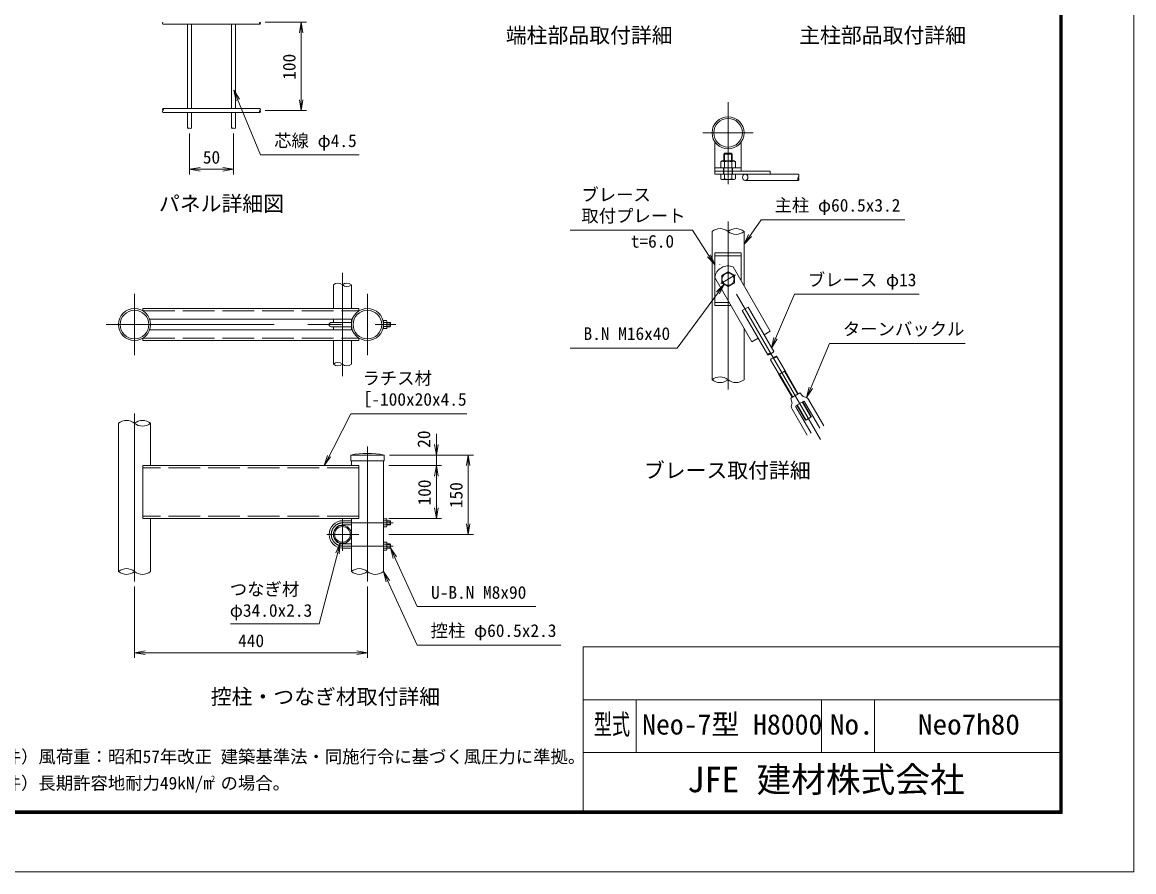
# Model space of a CAD drawing. Units: millimetres, scale not verified, with parts at other scales. Extents: x -8400 to 8400, y -5940 to 5940.
# Drawn here: x 0 to 8400, y -5940 to 479 of the extents above; entities that cross this region are included whole.
import ezdxf
from ezdxf.enums import TextEntityAlignment as Align

# ---------------------------------------------------------------- set-up
doc = ezdxf.new("R2010")
doc.units = ezdxf.units.MM
doc.header["$LTSCALE"] = 40
doc.linetypes.add('DASHED', pattern=[7.5, 6, -1.5])
doc.linetypes.add('USER1', pattern=[50.8, 31.75, -6.35, 6.35, -6.35])
doc.layers.add('0-0_D-TTL-TXT', color=7, linetype='Continuous')
for name, color, linetype, lineweight in [('0-1_D-STR1', 1, 'Continuous', 18), ('0-2_D-BMK', 2, 'USER1', 13), ('0-3_D-STR3', 3, 'Continuous', 13), ('0-4_D-STR-DIM', 7, 'Continuous', 9), ('0-5_D-STR-TXT', 7, 'Continuous', 9), ('0-6_0', 7, 'Continuous', 9), ('0-7_D-STR2', 7, 'Continuous', 9), ('0-B_D-TTL', 7, 'Continuous', 9)]:
    doc.layers.add(name, color=color, linetype=linetype, lineweight=lineweight)
doc.styles.add('ＭＳ ゴシック', font='')
doc.styles.get('ＭＳ ゴシック').set_extended_font_data('MS Gothic')

# ---------------------------------------------------------------- blocks, each defined once
blk = doc.blocks.new('_Open')
at = {"layer": '0-6_0'}
blk.add_line((-40, 6.67), (0, 0), dxfattribs=at)
blk.add_lwpolyline([(-40, -6.67), (0, 0), (-40, 0)], dxfattribs=at)

msp = doc.modelspace()

# ---------------------------------------------------------------- linework, layer by layer
at = {"layer": '0-1_D-STR1'}
for p, q in [((5212.86, -1102.58), (5213.15, -2222.58)), ((5454.86, -1512.02), (5454.86, -1102.58)), ((2351.48, -1684.64), (2351.48, -1505.57)), ((2487.47, -1684.64), (2487.47, -1505.64)), ((912.48, -1684.64), (2544.48, -1684.64)), ((912.48, -1684.64), (912.48, -1702.95)), ((2544.48, -1684.64), (2544.48, -1702.95)), ((962.32, -1764.64), (2494.64, -1764.64)), ((962.32, -1846.64), (2494.64, -1846.64)), ((2351.49, -1789.64), (2351.49, -1764.64)), ((2351.49, -1846.64), (2351.49, -1821.64)), ((2487.48, -1789.64), (2487.48, -1764.64)), ((2487.48, -1846.64), (2487.48, -1821.64)), ((5454.86, -2222.58), (5454.86, -1832.02)), ((912.48, -1908.33), (912.48, -1926.64)), ((912.48, -1926.64), (2544.48, -1926.64)), ((2351.48, -2105.57), (2351.48, -1926.64)), ((2487.48, -2105.64), (2487.47, -1926.64)), ((2544.48, -1908.33), (2544.48, -1926.64)), ((727.48, -2551.37), (727.77, -3671.37)), ((969.48, -2871.37), (969.48, -2551.37)), ((2734.28, -2791.37), (2482.68, -2791.37)), ((2482.68, -2791.37), (2482.68, -2835.37)), ((2734.28, -2835.37), (2482.68, -2835.37)), ((2487.48, -2835.37), (2487.48, -2871.37)), ((2729.48, -3671.43), (2729.48, -2835.37)), ((2734.28, -2835.37), (2734.28, -2791.37)), ((2544.48, -2871.37), (912.48, -2871.37)), ((912.48, -2871.37), (912.48, -3271.37)), ((2544.48, -2871.37), (2544.48, -3271.37)), ((2544.48, -3271.37), (912.48, -3271.37)), ((969.48, -3671.37), (969.48, -3271.37)), ((2487.48, -3271.37), (2487.48, -3671.37))]:
    msp.add_line(p, q, dxfattribs=at)
at = {"layer": '0-1_D-STR1', "linetype": 'DASHED'}
for p, q in [((912.48, -1702.64), (2544.98, -1702.64)), ((912.48, -1908.64), (2544.98, -1908.64)), ((2544.48, -2889.37), (912.48, -2889.37)), ((2544.48, -3253.37), (912.48, -3253.37))]:
    msp.add_line(p, q, dxfattribs=at)
at = {"layer": '0-1_D-STR1'}
msp.add_lwpolyline([(2734.28, -2791.37), (2482.68, -2791.37), (2482.68, -2835.37)], dxfattribs=at)
for centre, radius in [((5333.86, -356.79), 121), ((5333.86, -356.79), 108.2), ((848.48, -1805.64), 121), ((848.48, -1805.64), 108.2), ((2608.48, -1805.64), 121), ((2608.48, -1805.64), 108.2), ((2419.48, -3391.37), 68), ((2419.48, -3391.37), 58.8)]:
    msp.add_circle(centre, radius, dxfattribs=at)
msp.add_arc((2608.48, -3436.28), 657.07, 78.96219, 101.03781, dxfattribs=at)
msp.add_arc((2608.48, -3436.28), 657.07, 78.96219, 101.03781, dxfattribs=at)
at = {"layer": '0-2_D-BMK'}
for p, q in [((5333.86, -125.85), (5333.86, -746.07)), ((5144.36, -356.79), (5523.37, -356.79)), ((5333.86, -2296.96), (5333.86, -1027.93)), ((2419.39, -1415.64), (2419.39, -2195.64)), ((6033.78, -2674.73), (5270.74, -1353.12)), ((5278.34, -1494.5), (5389.39, -1430.39)), ((848.48, -1574.7), (848.48, -2036.58)), ((2608.48, -1574.7), (2608.48, -2036.58)), ((634.57, -1805.64), (2822.39, -1805.64)), ((848.48, -3745.75), (848.48, -2476.72)), ((2608.48, -3745.75), (2608.48, -2727.37)), ((2419.48, -3270.66), (2419.48, -3514.46)), ((2423.49, -3303.37), (2802.5, -3303.37)), ((2302.56, -3391.37), (2544.42, -3391.37)), ((2423.49, -3479.37), (2802.5, -3479.37))]:
    msp.add_line(p, q, dxfattribs=at)
msp.add_arc((2423.49, -3391.37), 88, 90, 270, dxfattribs=at)
at = {"layer": '0-3_D-STR3'}
for p, q in [((5233.86, -645.79), (5233.86, -433.79)), ((5233.86, -433.79), (5240.53, -433.79)), ((5427.2, -433.79), (5433.86, -433.79)), ((5234.58, -645.79), (5234.58, -669.79)), ((5234.58, -669.79), (5864.69, -669.79)), ((5278.44, -669.79), (5389.29, -669.79)), ((5278.44, -669.79), (5278.44, -704.35)), ((5306.15, -669.79), (5306.15, -704.35)), ((5361.58, -669.79), (5361.58, -704.35)), ((5389.29, -669.79), (5389.29, -704.35)), ((5287.86, -709.79), (5278.44, -704.35)), ((5287.86, -709.79), (5379.86, -709.79)), ((5379.86, -709.79), (5389.29, -704.35)), ((5463.86, -717.79), (5864.69, -717.79)), ((5233.86, -1662.58), (5233.86, -1262.58)), ((5233.86, -1262.58), (5433.86, -1262.58)), ((5433.86, -1475.65), (5433.86, -1262.58)), ((5373.15, -1370.48), (5653.15, -1855.46)), ((5234.58, -1450.48), (5514.58, -1935.46)), ((5233.86, -1662.58), (5357.04, -1662.58)), ((5441.35, -1700.61), (5486.38, -1674.61)), ((5441.35, -1700.61), (5486.38, -1674.61)), ((5679.77, -2009.58), (5486.38, -1674.61)), ((5634.74, -2035.58), (5441.35, -1700.61)), ((2335.49, -1789.64), (2488.54, -1789.64)), ((2335.49, -1821.64), (2488.54, -1821.64)), ((2729.48, -1835.64), (2729.48, -1775.64)), ((2729.48, -1775.64), (2752.28, -1775.64)), ((2752.28, -1790.64), (2729.48, -1790.64)), ((2752.28, -1820.64), (2729.48, -1820.64)), ((2729.48, -1835.64), (2752.28, -1835.64)), ((2755.48, -1829.15), (2755.48, -1782.61)), ((2755.48, -1789.64), (2780.29, -1789.64)), ((2755.48, -1792.84), (2783.49, -1792.84)), ((2755.48, -1818.44), (2783.49, -1818.44)), ((2755.48, -1821.64), (2780.29, -1821.64)), ((2780.29, -1821.64), (2780.29, -1789.64)), ((2783.49, -1792.84), (2780.29, -1789.64)), ((2783.49, -1818.44), (2780.29, -1821.64)), ((2783.49, -1818.44), (2783.49, -1792.84)), ((5514.58, -1935.46), (5561.35, -1908.46)), ((5606.38, -1882.46), (5653.15, -1855.46)), ((5719.31, -2182.05), (5655.53, -2071.58)), ((5764.34, -2156.05), (5700.56, -2045.58)), ((5718.96, -2182.25), (5764.69, -2155.85)), ((5718.96, -2182.25), (5818.96, -2355.46)), ((5722.43, -2180.25), (5822.43, -2353.46)), ((5761.22, -2157.85), (5861.22, -2331.06)), ((5764.69, -2155.85), (5864.69, -2329.06)), ((5807.18, -2362.26), (5816.99, -2392.62)), ((5961.53, -2625.59), (5846.92, -2427.08)), ((5849.84, -2416.15), (5901.81, -2386.15)), ((5852.96, -2414.35), (5918.96, -2528.66)), ((5856.43, -2412.35), (5922.43, -2526.66)), ((5895.22, -2389.95), (5961.22, -2504.26)), ((5898.69, -2387.95), (5964.69, -2502.26)), ((6027.35, -2587.59), (5912.73, -2389.08)), ((6056.79, -2570.59), (5942.18, -2372.08)), ((5932.08, -2642.59), (5817.47, -2444.08)), ((5918.96, -2528.66), (5964.69, -2502.26)), ((5921.04, -2527.46), (5962.61, -2503.46)), ((2729.48, -3333.37), (2729.48, -3273.37)), ((2729.48, -3273.37), (2752.28, -3273.37)), ((2423.49, -3287.37), (2487.48, -3287.37)), ((2423.49, -3319.37), (2487.48, -3319.37)), ((2752.28, -3288.37), (2729.48, -3288.37)), ((2752.28, -3318.37), (2729.48, -3318.37)), ((2729.48, -3333.37), (2752.28, -3333.37)), ((2755.48, -3326.88), (2755.48, -3280.34)), ((2755.48, -3287.37), (2780.29, -3287.37)), ((2755.48, -3290.57), (2783.49, -3290.57)), ((2755.48, -3316.17), (2783.49, -3316.17)), ((2755.48, -3319.37), (2780.29, -3319.37)), ((2780.29, -3319.37), (2780.29, -3287.37)), ((2783.49, -3290.57), (2780.29, -3287.37)), ((2783.49, -3316.17), (2780.29, -3319.37)), ((2783.49, -3316.17), (2783.49, -3290.57)), ((2423.49, -3463.37), (2487.48, -3463.37)), ((2423.49, -3495.37), (2487.48, -3495.37)), ((2729.48, -3449.37), (2752.28, -3449.37)), ((2752.28, -3464.37), (2729.48, -3464.37)), ((2752.28, -3494.37), (2729.48, -3494.37)), ((2755.48, -3455.86), (2755.48, -3502.4)), ((2755.48, -3463.37), (2780.29, -3463.37)), ((2755.48, -3492.17), (2783.49, -3492.17)), ((2755.48, -3495.37), (2780.29, -3495.37)), ((2780.29, -3463.37), (2780.29, -3495.37)), ((2783.49, -3466.57), (2780.29, -3463.37)), ((2783.49, -3492.17), (2780.29, -3495.37))]:
    msp.add_line(p, q, dxfattribs=at)
at = {"layer": '0-3_D-STR3', "linetype": 'DASHED'}
for p, q in [((5379.86, -569.79), (5287.86, -569.79)), ((5301.86, -517.79), (5309.86, -509.79)), ((5301.86, -517.79), (5365.86, -517.79)), ((5301.86, -569.79), (5301.86, -517.79)), ((5306.15, -621.79), (5306.15, -575.24)), ((5306.66, -569.79), (5306.66, -512.99)), ((5309.86, -509.79), (5357.86, -509.79)), ((5365.86, -517.79), (5357.86, -509.79)), ((5361.06, -569.79), (5361.06, -512.99)), ((5361.58, -621.79), (5361.58, -575.24)), ((5365.86, -569.79), (5365.86, -517.79)), ((5233.86, -621.79), (5433.86, -621.79)), ((5389.29, -621.79), (5278.44, -621.79)), ((5299.86, -645.79), (5299.86, -621.79)), ((5299.86, -669.79), (5299.86, -645.79)), ((5301.86, -669.79), (5301.86, -621.79)), ((5365.86, -669.79), (5365.86, -621.79)), ((5367.86, -645.79), (5367.86, -621.79)), ((5367.86, -669.79), (5367.86, -645.79)), ((5233.86, -1286.58), (5433.86, -1286.58)), ((5233.86, -1638.58), (5343.18, -1638.58))]:
    msp.add_line(p, q, dxfattribs=at)
at = {"layer": '0-3_D-STR3'}
for points in [[(5233.86, -645.79), (5433.86, -645.79), (5433.86, -433.79)], [(5233.86, -645.79), (5653.15, -645.79), (5653.15, -669.79)], [(5807.18, -2362.26), (5876.47, -2322.26), (5897.86, -2345.94)], [(2729.48, -3449.37), (2729.48, -3509.37), (2752.28, -3509.37)], [(2755.48, -3466.57), (2783.49, -3466.57), (2783.49, -3492.17)]]:
    msp.add_lwpolyline(points, dxfattribs=at)
at = {"layer": '0-3_D-STR3', "linetype": 'DASHED'}
for points in [[(5278.44, -621.79), (5278.44, -575.24), (5287.86, -569.79)], [(5389.29, -621.79), (5389.29, -575.24), (5379.86, -569.79)]]:
    msp.add_lwpolyline(points, dxfattribs=at)
at = {"layer": '0-3_D-STR3'}
msp.add_lwpolyline([(5285.86, -1490.16), (5333.86, -1517.87), (5381.86, -1490.16), (5381.86, -1434.73), (5333.86, -1407.02), (5285.86, -1434.73)], close=True, dxfattribs=at)
msp.add_circle((5333.86, -1462.45), 46, dxfattribs=at)
at = {"layer": '0-3_D-STR3', "linetype": 'DASHED'}
for centre, radius, start, end in [((5292.3, -595.48), 24.54, 55.61587, 124.38413), ((5333.86, -662.66), 91.71, 72.41211, 107.58789), ((5375.43, -595.48), 24.54, 55.61587, 124.38413)]:
    msp.add_arc(centre, radius, start, end, dxfattribs=at)
at = {"layer": '0-3_D-STR3'}
for centre, radius, start, end in [((5292.3, -684.1), 24.54, 235.61585, 304.38414), ((5333.86, -616.93), 91.71, 252.41211, 287.58789), ((5375.43, -684.1), 24.54, 235.61586, 304.38415), ((5333.86, -1462.45), 100, 66.8699, 173.1301), ((2335.49, -1805.64), 16, 90, 270), ((2745.13, -1783.14), 10.36, 313.61134, 46.38866), ((2718.72, -1805.64), 36.76, 335.91485, 24.08515), ((2745.25, -1828.14), 10.28, 313.14552, 46.85448), ((5909.73, -2335.21), 16, 222.09925, 266.11888), ((5905.81, -2393.08), 42, 30, 86.11888), ((5853.84, -2423.08), 42, 153.88112, 210), ((5801.77, -2397.54), 16, 333.88112, 17.90075), ((5853.84, -2423.08), 8, 120, 210), ((5905.81, -2393.08), 8, 30, 120), ((2745.13, -3280.87), 10.36, 313.61134, 46.38866), ((2423.49, -3391.37), 104, 90, 270), ((2423.49, -3391.37), 72, 90, 270), ((2718.72, -3303.37), 36.76, 335.91485, 24.08515), ((2745.25, -3325.87), 10.28, 313.14552, 46.85448), ((2745.25, -3456.87), 10.28, 313.14552, 46.85448), ((2718.72, -3479.37), 36.76, 335.91485, 24.08515), ((2745.13, -3501.87), 10.36, 313.61134, 46.38866)]:
    msp.add_arc(centre, radius, start, end, dxfattribs=at)
msp.add_ellipse((5463.86, -693.79), major_axis=(0, 24), ratio=0.866025, dxfattribs=at)
at = {"layer": '0-4_D-STR-DIM'}
for p, q in [((1836.82, 478.52), (2147.93, 478.52)), ((2107.93, -108.15), (2107.93, 398.52)), ((1836.82, -188.15), (2147.93, -188.15)), ((1263.48, -361.48), (1263.48, -672.13)), ((1596.82, -361.48), (1596.82, -672.13)), ((1343.48, -632.13), (1516.82, -632.13)), ((3129.48, -2711.37), (3129.48, -2631.37)), ((2774.28, -2791.37), (3169.48, -2791.37)), ((2774.28, -2791.37), (3409.48, -2791.37)), ((3129.48, -2871.37), (3129.48, -2791.37)), ((2769.48, -2871.37), (3169.48, -2871.37)), ((2769.48, -2871.37), (3169.48, -2871.37)), ((3369.48, -3311.37), (3369.48, -2871.37)), ((3129.48, -2951.37), (3129.48, -3031.37)), ((3129.48, -3191.37), (3129.48, -2951.37)), ((2769.48, -3271.37), (3169.48, -3271.37)), ((2769.48, -3391.37), (3409.48, -3391.37)), ((848.48, -3785.75), (848.48, -4324.8)), ((2608.48, -3785.75), (2608.48, -4324.8)), ((928.48, -4284.8), (2528.48, -4284.8))]:
    msp.add_line(p, q, dxfattribs=at)
for centre, radius, start, end in [((1071.03, 471.02), 10.64, 135.18146, 224.81854), ((1804.37, 471.02), 10.64, 135.18146, 224.81854), ((1789.27, 471.02), 10.64, 315.18146, 44.81854), ((1071.03, -180.65), 10.64, 135.18146, 224.81854), ((1071.03, -195.65), 10.64, 135.18146, 224.81854), ((1055.94, -180.65), 10.64, 315.18146, 44.81854), ((1804.37, -195.65), 10.64, 135.18146, 224.81854), ((1789.27, -180.65), 10.64, 315.18146, 44.81854), ((1789.27, -195.65), 10.64, 315.18146, 44.81854), ((1255.98, -329.03), 10.64, 45.18146, 134.81854), ((1255.98, -313.94), 10.64, 225.18146, 314.81854), ((1270.98, -313.94), 10.64, 225.18146, 314.81854), ((1589.32, -329.03), 10.64, 45.18146, 134.81854), ((1589.32, -313.94), 10.64, 225.18146, 314.81854), ((1604.32, -313.94), 10.64, 225.18146, 314.81854), ((5849.88, -681.79), 19.06, 320.97547, 39.02453), ((5879.5, -705.79), 19.07, 140.99153, 219.00847), ((5849.87, -705.79), 19.07, 320.99153, 39.00847), ((5273.36, -1177.22), 96.08, 50.97549, 129.02451), ((5394.36, -1177.22), 96.08, 50.97549, 129.02451), ((5394.36, -1027.93), 96.08, 230.97549, 309.02451), ((2385.44, -1543.85), 51.11, 48.3677, 131.6323), ((2453.43, -1544.06), 51.33, 48.45868, 131.54132), ((2453.43, -1467.26), 51.3, 228.43318, 311.56682), ((5659.7, -2000.81), 21.9, 263.59227, 336.40773), ((2385.44, -2143.85), 51.11, 48.3677, 131.6323), ((5654.82, -2044.35), 21.91, 83.60739, 156.39261), ((5637.18, -2013.8), 21.91, 263.60739, 336.39261), ((5675.6, -2080.34), 21.9, 83.59227, 156.40773), ((5698.12, -2067.35), 21.91, 83.60739, 156.39261), ((5680.48, -2036.8), 21.91, 263.60739, 336.39261), ((2385.44, -2066.7), 51.67, 228.91291, 311.08709), ((2453.44, -2067.25), 51.31, 228.43896, 311.56104), ((5273.51, -2296.86), 95.71, 50.9058, 129.0942), ((5273.51, -2148.29), 95.71, 230.9058, 309.0942), ((5394.36, -2147.93), 96.08, 230.97547, 309.02453), ((787.98, -2626.02), 96.08, 50.97549, 129.02451), ((908.98, -2626.02), 96.08, 50.97549, 129.02451), ((908.98, -2476.72), 96.08, 230.97549, 309.02451), ((788.12, -3745.65), 95.71, 50.9058, 129.0942), ((788.12, -3597.09), 95.71, 230.9058, 309.0942), ((908.98, -3596.73), 96.08, 230.97547, 309.02453), ((2547.98, -3746.06), 96.12, 50.9915, 129.0085), ((2547.98, -3596.68), 96.12, 230.9915, 309.0085), ((2668.98, -3596.73), 96.08, 230.97547, 309.02453)]:
    msp.add_arc(centre, radius, start, end, dxfattribs=at)
at = {"layer": '0-5_D-STR-TXT'}
for points in [[(2546.2, -523.09), (1801.21, -523.09), (1600.22, -36.92)], [(6670.56, -1013.25), (5583.41, -1013.25), (5456, -1197.81)], [(4140.12, -1093.25), (5064.51, -1093.25), (5232.77, -1351.44)], [(4140.12, -1982.89), (4949.08, -1982.89), (5303.96, -1502.9)], [(6778.13, -1576.71), (5835.06, -1576.71), (5662.84, -1981.05)], [(7125.81, -1948.22), (6099.95, -1948.22), (5928.8, -2355.59)], [(3360.66, -2479.65), (2482.33, -2479.65), (2283.32, -2869.59)], [(1575.13, -4067.53), (2243.34, -4067.53), (2401.83, -3459.11)], [(3882.51, -3935.29), (2984.34, -3935.29), (2782.72, -3495.59)], [(4071.49, -4226.87), (2984.34, -4226.87), (2730.31, -3673.24)]]:
    msp.add_lwpolyline(points, dxfattribs=at)
at = {"layer": '0-7_D-STR2'}
for p, q in [((1063.48, 463.52), (1796.82, 463.52)), ((1248.48, 463.52), (1248.48, -173.15)), ((1278.48, 463.52), (1278.48, -173.15)), ((1581.82, 463.52), (1581.82, -173.15)), ((1611.82, 463.52), (1611.82, -173.15)), ((1063.48, -173.15), (1796.82, -173.15)), ((1063.48, -203.15), (1796.82, -203.15)), ((1248.48, -203.15), (1248.48, -321.48)), ((1278.48, -203.15), (1278.48, -321.48)), ((1581.82, -203.15), (1581.82, -321.48)), ((1611.82, -203.15), (1611.82, -321.48))]:
    msp.add_line(p, q, dxfattribs=at)
at = {"layer": '0-B_D-TTL'}
for p, q in [((4240, -4240), (4240, -5480)), ((4240, -4240), (7840, -4240)), ((4240, -4640), (7840, -4640)), ((4640, -4640), (4640, -5040)), ((6040, -4640), (6040, -5040)), ((6440, -4640), (6440, -5040)), ((4240, -5040), (7840, -5040))]:
    msp.add_line(p, q, dxfattribs=at)
at = {"layer": '0-B_D-TTL', "color": 2, "lineweight": 18}
msp.add_lwpolyline([(-8400, 5940), (8400, 5940), (8400, -5940), (-8400, -5940)], close=True, dxfattribs=at)
at = {"layer": '0-B_D-TTL'}
for points in [[(-7860, 5500), (7860, 5500), (7860, -5500), (-7860, -5500)], [(-7855, 5495), (7855, 5495), (7855, -5495), (-7855, -5495)], [(-7850, 5490), (7850, 5490), (7850, -5490), (-7850, -5490)], [(-7845, 5485), (7845, 5485), (7845, -5485), (-7845, -5485)], [(-7840, 5480), (7840, 5480), (7840, -5480), (-7840, -5480)]]:
    msp.add_lwpolyline(points, close=True, dxfattribs=at)

# ---------------------------------------------------------------- block references
at = {"layer": '0-4_D-STR-DIM', "xscale": 2, "yscale": 2}
for p, rotation in [((2107.93, 478.52), 90), ((2107.93, -188.15), 270), ((1263.48, -632.13), 180), ((3129.48, -2791.37), 270), ((3369.48, -2791.37), 90), ((3129.48, -2871.37), 90), ((3129.48, -2871.37), 90), ((3129.48, -3271.37), 270), ((3369.48, -3391.37), 270), ((848.48, -4284.8), 180)]:
    msp.add_blockref('_Open', p, dxfattribs=dict(at, rotation=rotation))
for p in [(1596.82, -632.13), (2608.48, -4284.8)]:
    msp.add_blockref('_Open', p, dxfattribs=at)
at = {"layer": '0-5_D-STR-TXT', "xscale": 2, "yscale": 2}
for p, rotation in [((1599.45, -35.07), 112.46125), ((5454.86, -1199.46), 235.38271), ((5233.86, -1353.12), 303.09206), ((5305.15, -1501.29), 53.52312), ((5662.06, -1982.89), 246.92963), ((5928.03, -2357.44), 247.21096), ((2282.41, -2871.37), 242.96205), ((2402.34, -3457.17), 75.39882), ((2781.89, -3493.77), 114.63299), ((2729.48, -3671.43), 114.64756)]:
    msp.add_blockref('_Open', p, dxfattribs=dict(at, rotation=rotation))

# ---------------------------------------------------------------- texts
at = {"layer": '0-0_D-TTL-TXT', "style": 'ＭＳ ゴシック'}
for s, height, p in [('端柱部品取付詳細', 115.5, (3654.43, 287.9)), ('主柱部品取付詳細', 115.5, (5871.71, 287.9)), ('パネル詳細図', 115.5, (1033.08, -984.08)), ('ブレース取付詳細', 115.5, (4697.86, -2999.96)), ('控柱・つなぎ材取付詳細', 115.5, (1424.74, -4709.61)), ('Neo-7型 H8000', 154, (4684.53, -4949.61)), ('（設計条件）風荷重：昭和57年改正 建築基準法・同施行令に基づく風圧力に準拠。', 96.19, (-664.9, -5147.21)), ('JFE 建材株式会社', 192.4, (5024.76, -5397.01)), ('（基礎条件）長期許容地耐力49kN/m の場合。', 96.19, (-664.9, -5347.21)), ('2', 48.09, (1426.04, -5275.58))]:
    msp.add_text(s, height=height, dxfattribs=at).set_placement(p, align=Align.BOTTOM_LEFT)
for s, width, p in [('型式', 0.65, (4320.53, -4949.61)), ('No.', 1.05, (6104, -4949.61)), ('Neo7h80', 1.05, (6769.33, -4949.61))]:
    msp.add_text(s, height=154, dxfattribs=dict(at, width=width)).set_placement(p, align=Align.BOTTOM_LEFT)
at = {"layer": '0-4_D-STR-DIM', "style": 'ＭＳ ゴシック'}
for s, p in [('100', (2094.43, 43.88)), ('20', (3112.15, -2736.87)), ('100', (3115.98, -3172.67)), ('150', (3355.98, -3192.67))]:
    msp.add_text(s, height=96.19, rotation=90, dxfattribs=at).set_placement(p, align=Align.BOTTOM_LEFT)
for s, p in [('50', (1364.9, -618.64)), ('440', (1631.48, -4271.3))]:
    msp.add_text(s, height=96.19, dxfattribs=at).set_placement(p, align=Align.BOTTOM_LEFT)
at = {"layer": '0-5_D-STR-TXT', "style": 'ＭＳ ゴシック'}
for s, p in [('芯線 φ4.5', (1904.07, -493.35)), ('ブレース', (4225.32, -901.22)), ('取付プレート', (4225.32, -1061.22)), ('主柱 φ60.5x3.2', (5685.26, -981.22)), ('t=6.0', (4598.91, -1253.54)), ('ブレース φ13', (5936.9, -1544.69)), ('B.N M16x40', (4241.96, -1950.86)), ('ターンバックル', (6201.8, -1916.19)), ('ラチス材', (2571.43, -2287.63)), ('［-100x20x4.5', (2507.2, -2447.63)), ('つなぎ材', (1568.46, -3882.11)), ('U-B.N M8x90', (3089.74, -3906.31)), ('φ34.0x2.3', (1568.46, -4042.11)), ('控柱 φ60.5x2.3', (3086.18, -4194.84))]:
    msp.add_text(s, height=96.19, dxfattribs=at).set_placement(p, align=Align.BOTTOM_LEFT)

doc.saveas('drawing.dxf')
